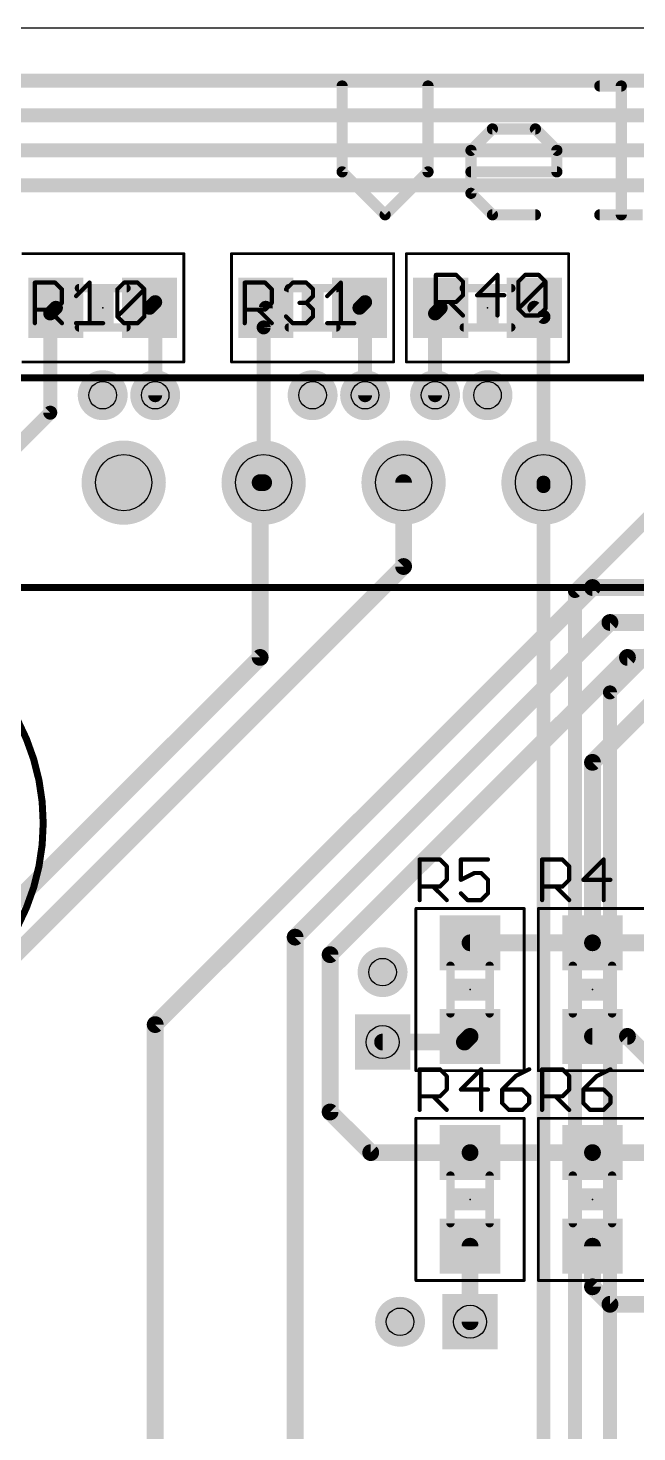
# Model space of a CAD drawing. Extents: x -1 to 68.6, y -1.7 to 63.5.
# Drawn here: x 24.68 to 35.73, y 38 to 63.5 of the extents above; entities that cross this region are included whole.
import ezdxf

# ---------------------------------------------------------------- set-up
doc = ezdxf.new("R2010")
doc.units = 0
for name, color, linetype in [('1', 22, 'CONTINUOUS'), ('16', 175, 'CONTINUOUS'), ('17', 82, 'CONTINUOUS'), ('18', 82, 'CONTINUOUS'), ('20', 7, 'CONTINUOUS'), ('21', 253, 'CONTINUOUS'), ('23', 7, 'CONTINUOUS'), ('24', 7, 'CONTINUOUS'), ('25', 253, 'CONTINUOUS'), ('31', 253, 'CONTINUOUS'), ('32', 253, 'CONTINUOUS'), ('35', 253, 'CONTINUOUS'), ('36', 253, 'CONTINUOUS'), ('39', 22, 'CONTINUOUS'), ('40', 175, 'CONTINUOUS'), ('44', 253, 'CONTINUOUS'), ('48', 253, 'CONTINUOUS'), ('51', 253, 'CONTINUOUS'), ('52', 253, 'CONTINUOUS')]:
    doc.layers.add(name, color=color, linetype=linetype)

# ---------------------------------------------------------------- blocks, each defined once
blk = doc.blocks.new('ROUNDP')
at = {"const_width": 0.5}
blk.add_lwpolyline([(0, -0.25, 1), (0, 0.25, 1), (0, -0.25)], format="xyb", dxfattribs=at)
blk = doc.blocks.new('RECT')
blk.add_solid([(-0.5, -0.5), (0.5, -0.5), (-0.5, 0.5), (0.5, 0.5)])
blk = doc.blocks.new('ROUNDV')
at = {"const_width": 0.5}
blk.add_lwpolyline([(0, -0.25, 1), (0, 0.25, 1), (0, -0.25)], format="xyb", dxfattribs=at)
blk = doc.blocks.new('SQUAREV')
blk.add_solid([(-0.5, -0.5), (0.5, -0.5), (-0.5, 0.5), (0.5, 0.5)])

msp = doc.modelspace()

# ---------------------------------------------------------------- linework, layer by layer
at = {"layer": '1'}
for points, const_width in [([(43.4975, 62.5475), (14.605, 62.5475)], 0.254), ([(41.5925, 61.9125), (14.605, 61.9125)], 0.254), ([(39.6875, 61.2775), (14.605, 61.2775)], 0.254), ([(38.1635, 60.6425), (15.5575, 60.6425)], 0.254), ([(28.8925, 52.07), (28.8925, 55.245)], 0.3048), ([(28.8925, 55.245), (28.956, 55.245)], 0.3048), ([(31.496, 53.721), (31.496, 55.245)], 0.3048), ([(21.59, 43.815), (31.496, 53.721)], 0.3048), ([(34.925, 53.34), (26.9875, 45.4025)], 0.3048), ([(54.9275, 53.34), (34.925, 53.34)], 0.3048), ([(35.2425, 52.705), (29.5275, 46.99)], 0.3048), ([(56.8325, 52.705), (35.2425, 52.705)], 0.3048), ([(22.225, 45.4025), (28.8925, 52.07)], 0.3048), ([(35.56, 52.07), (30.1625, 46.6725)], 0.3048), ([(58.7375, 52.07), (35.56, 52.07)], 0.3048), ([(36.195, 51.435), (34.925, 50.165)], 0.3048), ([(34.925, 50.165), (34.925, 46.8875)], 0.3048), ([(29.5275, 46.99), (29.5275, 35.2425)], 0.3048), ([(34.925, 46.8875), (32.7025, 46.8875)], 0.3048), ([(34.925, 46.8875), (38.1, 46.8875)], 0.3048), ([(30.1625, 46.6725), (30.1625, 43.815)], 0.3048), ([(26.9875, 45.4025), (26.9875, 33.02)], 0.3048), ([(32.6, 45.085), (31.115, 45.085)], 0.3048), ([(32.7025, 45.1875), (32.6, 45.085)], 0.3048), ([(35.56, 45.1875), (34.925, 45.1875)], 0.3048), ([(36.7737, 43.9738), (35.56, 45.1875)], 0.3048), ([(30.1625, 43.815), (30.9, 43.0775)], 0.3048), ([(30.9, 43.0775), (32.7025, 43.0775)], 0.3048), ([(32.7025, 43.0775), (34.925, 43.0775)], 0.3048), ([(36.4, 43.0775), (34.925, 43.0775)], 0.3048), ([(32.7025, 41.3775), (32.7025, 40.005)], 0.3048), ([(34.925, 41.3775), (34.925, 40.64)], 0.3048), ([(34.925, 40.64), (35.2425, 40.3225)], 0.3048), ([(35.2425, 40.3225), (41.275, 40.3225)], 0.3048)]:
    msp.add_lwpolyline(points, dxfattribs=dict(at, const_width=const_width))
at = {"layer": '1', "const_width": 0.1524}
for points in [[(28.9687, 55.245, 1), (28.8163, 55.245)], [(28.8925, 55.3212, 1), (28.8925, 55.1688)], [(28.956, 55.1688, 1), (28.956, 55.3212)], [(31.5722, 55.245, 1), (31.4198, 55.245)], [(31.4198, 53.721, 1), (31.5722, 53.721)], [(31.5499, 53.6671, 1), (31.4421, 53.7749)], [(34.925, 53.4162, 1), (34.925, 53.2638)], [(34.9789, 53.2861, 1), (34.8711, 53.3939)], [(35.2425, 52.7812, 1), (35.2425, 52.6288)], [(35.2964, 52.6511, 1), (35.1886, 52.7589)], [(28.8163, 52.07, 1), (28.9687, 52.07)], [(28.9464, 52.0161, 1), (28.8386, 52.1239)], [(35.56, 52.1462, 1), (35.56, 51.9938)], [(35.6139, 52.0161, 1), (35.5061, 52.1239)], [(35.0012, 50.165, 1), (34.8488, 50.165)], [(34.8711, 50.2189, 1), (34.9789, 50.1111)], [(29.6037, 46.99, 1), (29.4513, 46.99)], [(29.4736, 47.0439, 1), (29.5814, 46.9361)], [(32.7025, 46.9637, 1), (32.7025, 46.8113)], [(34.925, 46.9637, 1), (34.925, 46.8113)], [(34.8488, 46.8875, 1), (35.0012, 46.8875)], [(34.925, 46.8113, 1), (34.925, 46.9637)], [(30.2387, 46.6725, 1), (30.0863, 46.6725)], [(30.1086, 46.7264, 1), (30.2164, 46.6186)], [(27.0637, 45.4025, 1), (26.9113, 45.4025)], [(26.9336, 45.4564, 1), (27.0414, 45.3486)], [(31.115, 45.1612, 1), (31.115, 45.0088)], [(32.5461, 45.1389, 1), (32.6539, 45.0311)], [(32.6, 45.0088, 1), (32.6, 45.1612)], [(32.7564, 45.1336, 1), (32.6486, 45.2414)], [(34.925, 45.2637, 1), (34.925, 45.1113)], [(35.6139, 45.2414, 1), (35.5061, 45.1336)], [(35.56, 45.1113, 1), (35.56, 45.2637)], [(30.2164, 43.8689, 1), (30.1086, 43.7611)], [(30.0863, 43.815, 1), (30.2387, 43.815)], [(30.9, 43.1537, 1), (30.9, 43.0013)], [(30.8461, 43.0236, 1), (30.9539, 43.1314)], [(32.7025, 43.1537, 1), (32.7025, 43.0013)], [(32.7025, 43.0013, 1), (32.7025, 43.1537)], [(34.925, 43.1537, 1), (34.925, 43.0013)], [(34.925, 43.0013, 1), (34.925, 43.1537)], [(32.7787, 41.3775, 1), (32.6263, 41.3775)], [(35.0012, 41.3775, 1), (34.8488, 41.3775)], [(34.9789, 40.6939, 1), (34.8711, 40.5861)], [(34.8488, 40.64, 1), (35.0012, 40.64)], [(35.2425, 40.3987, 1), (35.2425, 40.2463)], [(35.1886, 40.2686, 1), (35.2964, 40.3764)], [(32.6263, 40.005, 1), (32.7787, 40.005)]]:
    msp.add_lwpolyline(points, format="xyb", dxfattribs=at)
at = {"layer": '16', "const_width": 0.254}
for points in [[(26.885, 58.42), (26.9875, 58.5225)], [(26.9875, 58.5225), (26.9875, 56.8325)], [(30.695, 58.42), (30.7975, 58.5225)], [(30.7975, 58.5225), (30.7975, 56.8325)], [(25.185, 58.42), (25.0825, 58.3175)], [(25.0825, 58.3175), (25.0825, 56.515)], [(28.995, 58.42), (28.956, 58.0635)], [(32.17, 58.42), (32.0675, 58.3175)], [(32.0675, 58.3175), (32.0675, 56.8325)], [(33.87, 58.42), (34.036, 58.254)], [(28.956, 58.0635), (28.956, 55.245)], [(34.036, 58.254), (34.036, 55.245)], [(25.0825, 56.515), (23.876, 55.3085)], [(34.036, 55.1815), (34.036, 55.245)], [(34.036, 16.891), (34.036, 55.245)], [(34.6075, 53.2765), (36.576, 55.245)], [(35.2425, 51.435), (39.0525, 55.245)], [(34.6075, 16.51), (34.6075, 53.2765)], [(35.2425, 16.1925), (35.2425, 51.435)]]:
    msp.add_lwpolyline(points, dxfattribs=at)
at = {"layer": '16', "const_width": 0.127}
for points in [[(27.051, 58.5225, 1), (26.924, 58.5225)], [(27.0324, 58.4776, 1), (26.9426, 58.5674)], [(30.861, 58.5225, 1), (30.734, 58.5225)], [(30.8424, 58.4776, 1), (30.7526, 58.5674)], [(25.146, 58.3175, 1), (25.019, 58.3175)], [(25.0376, 58.3624, 1), (25.1274, 58.2726)], [(25.2299, 58.3751, 1), (25.1401, 58.4649)], [(26.8401, 58.4649, 1), (26.9299, 58.3751)], [(29.0581, 58.4131, 1), (28.9319, 58.4269)], [(30.6501, 58.4649, 1), (30.7399, 58.3751)], [(32.131, 58.3175, 1), (32.004, 58.3175)], [(32.0226, 58.3624, 1), (32.1124, 58.2726)], [(32.2149, 58.3751, 1), (32.1251, 58.4649)], [(33.9149, 58.4649, 1), (33.8251, 58.3751)], [(29.0195, 58.0635, 1), (28.8925, 58.0635)], [(28.8929, 58.0704, 1), (29.0191, 58.0566)], [(34.0995, 58.254, 1), (33.9725, 58.254)], [(33.9911, 58.2091, 1), (34.0809, 58.2989)], [(26.924, 56.8325, 1), (27.051, 56.8325)], [(30.734, 56.8325, 1), (30.861, 56.8325)], [(32.004, 56.8325, 1), (32.131, 56.8325)], [(25.1274, 56.4701, 1), (25.0376, 56.5599)], [(25.019, 56.515, 1), (25.146, 56.515)], [(34.0995, 55.245, 1), (33.9725, 55.245)], [(34.0995, 55.245, 1), (33.9725, 55.245)], [(28.8925, 55.245, 1), (29.0195, 55.245)], [(33.9725, 55.245, 1), (34.0995, 55.245)], [(33.9725, 55.1815, 1), (34.0995, 55.1815)], [(34.671, 53.2765, 1), (34.544, 53.2765)], [(34.5626, 53.3214, 1), (34.6524, 53.2316)], [(35.306, 51.435, 1), (35.179, 51.435)], [(35.1976, 51.4799, 1), (35.2874, 51.3901)]]:
    msp.add_lwpolyline(points, format="xyb", dxfattribs=at)
at = {"layer": '20'}
msp.add_line((68.58, 63.5), (0, 63.5), dxfattribs=at)
at = {"layer": '21', "const_width": 0.127}
for points in [[(16.891, 57.15), (43.561, 57.15)], [(43.561, 53.34), (16.891, 53.34)]]:
    msp.add_lwpolyline(points, dxfattribs=at)
msp.add_lwpolyline([(20.955, 45.0575, 1), (20.955, 53.0575, 1), (20.955, 45.0575)], format="xyb", dxfattribs=at)
at = {"layer": '23'}
for p in [(32.7025, 46.0375), (34.925, 46.0375), (32.7025, 42.2275), (34.925, 42.2275)]:
    msp.add_point(p, dxfattribs=at)
at = {"layer": '24'}
for p in [(26.035, 58.42), (29.845, 58.42), (33.02, 58.42)]:
    msp.add_point(p, dxfattribs=at)
at = {"layer": '25', "const_width": 0.0381}
for points in [[(24.8031, 58.8969, 1), (24.8031, 58.8588)], [(24.8222, 58.8778, 1), (24.7841, 58.8778)], [(25.1852, 58.8913, 1), (25.1582, 58.8644)], [(25.1717, 58.8588, 1), (25.1717, 58.8969)], [(25.8163, 58.8778, 1), (25.7782, 58.8778)], [(25.8107, 58.8644, 1), (25.7838, 58.8913)], [(26.4228, 58.8969, 1), (26.4228, 58.8588)], [(26.4363, 58.8644, 1), (26.4093, 58.8913)], [(26.682, 58.8913, 1), (26.6551, 58.8644)], [(26.6685, 58.8588, 1), (26.6685, 58.8969)], [(28.6131, 58.8969, 1), (28.6131, 58.8588)], [(28.6322, 58.8778, 1), (28.5941, 58.8778)], [(28.9952, 58.8913, 1), (28.9682, 58.8644)], [(28.9817, 58.8588, 1), (28.9817, 58.8969)], [(29.4844, 58.8969, 1), (29.4844, 58.8588)], [(29.4979, 58.8644, 1), (29.4709, 58.8913)], [(29.7436, 58.8913, 1), (29.7167, 58.8644)], [(29.7301, 58.8588, 1), (29.7301, 58.8969)], [(30.3747, 58.8778, 1), (30.3366, 58.8778)], [(30.3691, 58.8644, 1), (30.3422, 58.8913)], [(32.1019, 59.0175, 1), (32.0638, 59.0175)], [(32.0829, 59.0366, 1), (32.0829, 58.9985)], [(32.4649, 59.031, 1), (32.438, 59.0041)], [(32.4515, 58.9985, 1), (32.4515, 59.0366)], [(32.5934, 58.8947, 1), (32.5553, 58.8947)], [(32.5609, 58.8812, 1), (32.5878, 58.9081)], [(33.2189, 59.0175, 1), (33.1808, 59.0175)], [(33.2134, 59.0041, 1), (33.1864, 59.031)], [(33.5987, 58.8947, 1), (33.5606, 58.8947)], [(33.5662, 58.9081, 1), (33.5932, 58.8812)], [(33.7026, 59.0366, 1), (33.7026, 58.9985)], [(33.716, 59.0041, 1), (33.6891, 59.031)], [(33.9618, 59.031, 1), (33.9348, 59.0041)], [(33.9483, 58.9985, 1), (33.9483, 59.0366)], [(34.0902, 58.8947, 1), (34.0521, 58.8947)], [(34.0846, 58.8812, 1), (34.0577, 58.9081)], [(34.0577, 58.8812, 1), (34.0846, 58.9081)], [(25.3136, 58.755, 1), (25.2755, 58.755)], [(25.2811, 58.7415, 1), (25.3081, 58.7684)], [(25.538, 58.6456, 1), (25.565, 58.6186)], [(26.319, 58.755, 1), (26.2809, 58.755)], [(26.2865, 58.7684, 1), (26.3134, 58.7415)], [(26.8105, 58.755, 1), (26.7724, 58.755)], [(26.8049, 58.7415, 1), (26.7779, 58.7684)], [(26.7779, 58.7415, 1), (26.8049, 58.7684)], [(29.1236, 58.755, 1), (29.0855, 58.755)], [(29.0911, 58.7415, 1), (29.1181, 58.7684)], [(29.348, 58.7684, 1), (29.375, 58.7415)], [(29.8721, 58.755, 1), (29.834, 58.755)], [(29.834, 58.6321, 1), (29.8721, 58.6321)], [(29.8395, 58.7415, 1), (29.8665, 58.7684)], [(29.8665, 58.6186, 1), (29.8395, 58.6456)], [(30.0965, 58.6456, 1), (30.1234, 58.6186)], [(32.5553, 58.6489, 1), (32.5934, 58.6489)], [(32.5878, 58.6354, 1), (32.5609, 58.6624)], [(32.8178, 58.6624, 1), (32.8447, 58.6354)], [(32.8313, 58.668, 1), (32.8313, 58.6299)], [(33.3228, 58.6299, 1), (33.3228, 58.668)], [(24.8031, 58.4054, 1), (24.8031, 58.3673)], [(25.0623, 58.3998, 1), (25.0354, 58.3729)], [(25.1582, 58.3998, 1), (25.1852, 58.3729)], [(25.1717, 58.3673, 1), (25.1717, 58.4054)], [(25.2755, 58.5092, 1), (25.3136, 58.5092)], [(25.3081, 58.4957, 1), (25.2811, 58.5227)], [(28.6131, 58.4054, 1), (28.6131, 58.3673)], [(28.8723, 58.3998, 1), (28.8454, 58.3729)], [(28.9682, 58.3998, 1), (28.9952, 58.3729)], [(28.9817, 58.3673, 1), (28.9817, 58.4054)], [(29.0855, 58.5092, 1), (29.1236, 58.5092)], [(29.1181, 58.4957, 1), (29.0911, 58.5227)], [(29.6073, 58.5283, 1), (29.6073, 58.4902)], [(29.7436, 58.5227, 1), (29.7167, 58.4957)], [(29.7167, 58.5227, 1), (29.7436, 58.4957)], [(29.7301, 58.4902, 1), (29.7301, 58.5283)], [(29.8721, 58.3863, 1), (29.834, 58.3863)], [(29.8395, 58.3729, 1), (29.8665, 58.3998)], [(32.0829, 58.5451, 1), (32.0829, 58.507)], [(32.3421, 58.5395, 1), (32.3151, 58.5126)], [(32.438, 58.5395, 1), (32.4649, 58.5126)], [(32.4515, 58.507, 1), (32.4515, 58.5451)], [(33.5932, 58.4166, 1), (33.5662, 58.3897)], [(33.5662, 58.4166, 1), (33.5932, 58.3897)], [(33.5606, 58.4032, 1), (33.5987, 58.4032)], [(34.0521, 58.4032, 1), (34.0902, 58.4032)], [(34.0846, 58.3897, 1), (34.0577, 58.4166)], [(24.7841, 58.1406, 1), (24.8222, 58.1406)], [(25.2811, 58.1271, 1), (25.3081, 58.1541)], [(25.5515, 58.1597, 1), (25.5515, 58.1216)], [(25.7782, 58.1406, 1), (25.8163, 58.1406)], [(26.043, 58.1216, 1), (26.043, 58.1597)], [(26.2809, 58.2635, 1), (26.319, 58.2635)], [(26.3134, 58.2769, 1), (26.2865, 58.25)], [(26.2865, 58.2769, 1), (26.3134, 58.25)], [(26.4228, 58.1597, 1), (26.4228, 58.1216)], [(26.4093, 58.1271, 1), (26.4363, 58.1541)], [(26.6551, 58.1541, 1), (26.682, 58.1271)], [(26.6685, 58.1216, 1), (26.6685, 58.1597)], [(26.7724, 58.2635, 1), (26.8105, 58.2635)], [(26.8049, 58.25, 1), (26.7779, 58.2769)], [(28.5941, 58.1406, 1), (28.6322, 58.1406)], [(29.0911, 58.1271, 1), (29.1181, 58.1541)], [(29.375, 58.2769, 1), (29.348, 58.25)], [(29.4844, 58.1597, 1), (29.4844, 58.1216)], [(29.4709, 58.1271, 1), (29.4979, 58.1541)], [(29.7167, 58.1541, 1), (29.7436, 58.1271)], [(29.7301, 58.1216, 1), (29.7301, 58.1597)], [(29.834, 58.2635, 1), (29.8721, 58.2635)], [(29.8665, 58.25, 1), (29.8395, 58.2769)], [(30.1099, 58.1597, 1), (30.1099, 58.1216)], [(30.3366, 58.1406, 1), (30.3747, 58.1406)], [(30.6014, 58.1216, 1), (30.6014, 58.1597)], [(32.0638, 58.2803, 1), (32.1019, 58.2803)], [(32.5609, 58.2668, 1), (32.5878, 58.2938)], [(33.1808, 58.2803, 1), (33.2189, 58.2803)], [(33.7026, 58.2994, 1), (33.7026, 58.2613)], [(33.6891, 58.2668, 1), (33.716, 58.2938)], [(33.9348, 58.2938, 1), (33.9618, 58.2668)], [(33.9483, 58.2613, 1), (33.9483, 58.2994)], [(31.7881, 48.4194, 1), (31.7881, 48.3813)], [(31.8072, 48.4003, 1), (31.7691, 48.4003)], [(32.1702, 48.4138, 1), (32.1432, 48.3869)], [(32.1567, 48.3813, 1), (32.1567, 48.4194)], [(32.2986, 48.2775, 1), (32.2605, 48.2775)], [(32.2661, 48.264, 1), (32.2931, 48.2909)], [(32.5365, 48.4194, 1), (32.5365, 48.3813)], [(32.5556, 48.4003, 1), (32.5175, 48.4003)], [(32.7823, 48.1736, 1), (32.7823, 48.1355)], [(32.7908, 48.1375, 1), (32.7737, 48.1716)], [(32.9186, 48.1681, 1), (32.8917, 48.1411)], [(32.9051, 48.1355, 1), (32.9051, 48.1736)], [(33.028, 48.3813, 1), (33.028, 48.4194)], [(34.0106, 48.4194, 1), (34.0106, 48.3813)], [(34.0297, 48.4003, 1), (33.9916, 48.4003)], [(34.3927, 48.4138, 1), (34.3657, 48.3869)], [(34.3792, 48.3813, 1), (34.3792, 48.4194)], [(34.5211, 48.2775, 1), (34.483, 48.2775)], [(34.4886, 48.264, 1), (34.5156, 48.2909)], [(35.1467, 48.4003, 1), (35.1086, 48.4003)], [(35.1411, 48.3869, 1), (35.1142, 48.4138)], [(31.7881, 47.9279, 1), (31.7881, 47.8898)], [(32.0473, 47.9223, 1), (32.0204, 47.8954)], [(32.1432, 47.9223, 1), (32.1702, 47.8954)], [(32.1567, 47.8898, 1), (32.1567, 47.9279)], [(32.2605, 48.0317, 1), (32.2986, 48.0317)], [(32.2931, 48.0182, 1), (32.2661, 48.0452)], [(32.528, 48.0488, 1), (32.545, 48.0147)], [(32.5175, 48.0317, 1), (32.5556, 48.0317)], [(33.047, 48.0317, 1), (33.0089, 48.0317)], [(33.0145, 48.0182, 1), (33.0415, 48.0452)], [(34.0106, 47.9279, 1), (34.0106, 47.8898)], [(34.2698, 47.9223, 1), (34.2429, 47.8954)], [(34.3657, 47.9223, 1), (34.3927, 47.8954)], [(34.3792, 47.8898, 1), (34.3792, 47.9279)], [(34.483, 48.0317, 1), (34.5211, 48.0317)], [(34.5156, 48.0182, 1), (34.4886, 48.0452)], [(34.759, 48.0508, 1), (34.759, 48.0127)], [(34.7455, 48.0452, 1), (34.7725, 48.0182)], [(35.2505, 48.0127, 1), (35.2505, 48.0508)], [(31.7691, 47.6631, 1), (31.8072, 47.6631)], [(32.2661, 47.6496, 1), (32.2931, 47.6766)], [(32.55, 47.7994, 1), (32.523, 47.7725)], [(32.6594, 47.6822, 1), (32.6594, 47.6441)], [(32.6459, 47.6496, 1), (32.6729, 47.6766)], [(32.8917, 47.6766, 1), (32.9186, 47.6496)], [(32.9051, 47.6441, 1), (32.9051, 47.6822)], [(33.0089, 47.786, 1), (33.047, 47.786)], [(33.0415, 47.7725, 1), (33.0145, 47.7994)], [(33.9916, 47.6631, 1), (34.0297, 47.6631)], [(34.4886, 47.6496, 1), (34.5156, 47.6766)], [(35.1086, 47.6631, 1), (35.1467, 47.6631)], [(31.7881, 44.6094, 1), (31.7881, 44.5713)], [(31.8072, 44.5903, 1), (31.7691, 44.5903)], [(32.1702, 44.6038, 1), (32.1432, 44.5769)], [(32.1567, 44.5713, 1), (32.1567, 44.6094)], [(32.9242, 44.5903, 1), (32.8861, 44.5903)], [(32.9186, 44.5769, 1), (32.8917, 44.6038)], [(33.7849, 44.5733, 1), (33.7679, 44.6074)], [(34.0106, 44.6094, 1), (34.0106, 44.5713)], [(34.0297, 44.5903, 1), (33.9916, 44.5903)], [(34.3927, 44.6038, 1), (34.3657, 44.5769)], [(34.3792, 44.5713, 1), (34.3792, 44.6094)], [(35.259, 44.5733, 1), (35.242, 44.6074)], [(32.2986, 44.4675, 1), (32.2605, 44.4675)], [(32.2661, 44.454, 1), (32.2931, 44.4809)], [(33.5222, 44.4845, 1), (33.5392, 44.4504)], [(33.5441, 44.454, 1), (33.5172, 44.4809)], [(34.5211, 44.4675, 1), (34.483, 44.4675)], [(34.4886, 44.454, 1), (34.5156, 44.4809)], [(34.9962, 44.4845, 1), (35.0133, 44.4504)], [(35.0182, 44.454, 1), (34.9913, 44.4809)], [(31.7881, 44.1179, 1), (31.7881, 44.0798)], [(32.0473, 44.1123, 1), (32.0204, 44.0854)], [(32.1432, 44.1123, 1), (32.1702, 44.0854)], [(32.1567, 44.0798, 1), (32.1567, 44.1179)], [(32.2605, 44.2217, 1), (32.2986, 44.2217)], [(32.2931, 44.2082, 1), (32.2661, 44.2352)], [(32.5365, 44.2408, 1), (32.5365, 44.2027)], [(32.523, 44.2352, 1), (32.55, 44.2082)], [(33.028, 44.2027, 1), (33.028, 44.2408)], [(33.2849, 44.2408, 1), (33.2849, 44.2027)], [(33.2715, 44.2352, 1), (33.2984, 44.2082)], [(33.304, 44.2217, 1), (33.2659, 44.2217)], [(33.667, 44.2352, 1), (33.6401, 44.2082)], [(33.6535, 44.2027, 1), (33.6535, 44.2408)], [(33.7955, 44.0988, 1), (33.7574, 44.0988)], [(33.7629, 44.0854, 1), (33.7899, 44.1123)], [(34.0106, 44.1179, 1), (34.0106, 44.0798)], [(34.2698, 44.1123, 1), (34.2429, 44.0854)], [(34.3657, 44.1123, 1), (34.3927, 44.0854)], [(34.3792, 44.0798, 1), (34.3792, 44.1179)], [(34.483, 44.2217, 1), (34.5211, 44.2217)], [(34.5156, 44.2082, 1), (34.4886, 44.2352)], [(34.759, 44.2408, 1), (34.759, 44.2027)], [(34.7455, 44.2352, 1), (34.7725, 44.2082)], [(34.7781, 44.2217, 1), (34.74, 44.2217)], [(35.1411, 44.2352, 1), (35.1142, 44.2082)], [(35.1276, 44.2027, 1), (35.1276, 44.2408)], [(35.2696, 44.0988, 1), (35.2315, 44.0988)], [(35.237, 44.0854, 1), (35.264, 44.1123)], [(31.7691, 43.8531, 1), (31.8072, 43.8531)], [(32.2661, 43.8396, 1), (32.2931, 43.8666)], [(32.8861, 43.8531, 1), (32.9242, 43.8531)], [(33.2984, 43.9894, 1), (33.2715, 43.9625)], [(33.2659, 43.976, 1), (33.304, 43.976)], [(33.4078, 43.8722, 1), (33.4078, 43.8341)], [(33.3943, 43.8396, 1), (33.4213, 43.8666)], [(33.6401, 43.8666, 1), (33.667, 43.8396)], [(33.6535, 43.8341, 1), (33.6535, 43.8722)], [(33.7574, 43.976, 1), (33.7955, 43.976)], [(33.7899, 43.9625, 1), (33.7629, 43.9894)], [(33.9916, 43.8531, 1), (34.0297, 43.8531)], [(34.4886, 43.8396, 1), (34.5156, 43.8666)], [(34.7725, 43.9894, 1), (34.7455, 43.9625)], [(34.74, 43.976, 1), (34.7781, 43.976)], [(34.8819, 43.8722, 1), (34.8819, 43.8341)], [(34.8684, 43.8396, 1), (34.8954, 43.8666)], [(35.1142, 43.8666, 1), (35.1411, 43.8396)], [(35.1276, 43.8341, 1), (35.1276, 43.8722)], [(35.2315, 43.976, 1), (35.2696, 43.976)], [(35.264, 43.9625, 1), (35.237, 43.9894)]]:
    msp.add_lwpolyline(points, format="xyb", dxfattribs=at)
at = {"layer": '25', "const_width": 0.0762}
for points in [[(24.8031, 58.1406), (24.8031, 58.8778)], [(24.8031, 58.8778), (25.1717, 58.8778)], [(25.1717, 58.8778), (25.2946, 58.755)], [(25.5515, 58.6321), (25.7973, 58.8778)], [(25.7973, 58.8778), (25.7973, 58.1406)], [(26.2999, 58.755), (26.4228, 58.8778)], [(26.4228, 58.8778), (26.6685, 58.8778)], [(26.6685, 58.8778), (26.7914, 58.755)], [(28.6131, 58.1406), (28.6131, 58.8778)], [(28.6131, 58.8778), (28.9817, 58.8778)], [(28.9817, 58.8778), (29.1046, 58.755)], [(29.3615, 58.755), (29.4844, 58.8778)], [(29.4844, 58.8778), (29.7301, 58.8778)], [(29.7301, 58.8778), (29.853, 58.755)], [(30.1099, 58.6321), (30.3557, 58.8778)], [(30.3557, 58.8778), (30.3557, 58.1406)], [(32.0829, 58.2803), (32.0829, 59.0175)], [(32.0829, 59.0175), (32.4515, 59.0175)], [(32.4515, 59.0175), (32.5743, 58.8947)], [(32.5743, 58.8947), (32.5743, 58.6489)], [(33.1999, 59.0175), (32.8313, 58.6489)], [(33.1999, 58.2803), (33.1999, 59.0175)], [(33.5797, 58.8947), (33.7026, 59.0175)], [(33.5797, 58.4032), (33.5797, 58.8947)], [(33.5797, 58.4032), (34.0712, 58.8947)], [(33.7026, 59.0175), (33.9483, 59.0175)], [(33.9483, 59.0175), (34.0712, 58.8947)], [(34.0712, 58.8947), (34.0712, 58.4032)], [(25.2946, 58.755), (25.2946, 58.5092)], [(26.2999, 58.2635), (26.2999, 58.755)], [(26.2999, 58.2635), (26.7914, 58.755)], [(26.7914, 58.755), (26.7914, 58.2635)], [(29.1046, 58.755), (29.1046, 58.5092)], [(29.853, 58.6321), (29.7301, 58.5092)], [(29.853, 58.755), (29.853, 58.6321)], [(32.5743, 58.6489), (32.4515, 58.526)], [(32.8313, 58.6489), (33.3228, 58.6489)], [(25.1717, 58.3863), (24.8031, 58.3863)], [(25.0488, 58.3863), (25.2946, 58.1406)], [(25.2946, 58.5092), (25.1717, 58.3863)], [(28.9817, 58.3863), (28.6131, 58.3863)], [(28.8588, 58.3863), (29.1046, 58.1406)], [(29.1046, 58.5092), (28.9817, 58.3863)], [(29.7301, 58.5092), (29.6073, 58.5092)], [(29.7301, 58.5092), (29.853, 58.3863)], [(29.853, 58.3863), (29.853, 58.2635)], [(32.4515, 58.526), (32.0829, 58.526)], [(32.3286, 58.526), (32.5743, 58.2803)], [(33.7026, 58.2803), (33.5797, 58.4032)], [(34.0712, 58.4032), (33.9483, 58.2803)], [(25.5515, 58.1406), (26.043, 58.1406)], [(26.4228, 58.1406), (26.2999, 58.2635)], [(26.6685, 58.1406), (26.4228, 58.1406)], [(26.7914, 58.2635), (26.6685, 58.1406)], [(29.4844, 58.1406), (29.3615, 58.2635)], [(29.7301, 58.1406), (29.4844, 58.1406)], [(29.853, 58.2635), (29.7301, 58.1406)], [(30.1099, 58.1406), (30.6014, 58.1406)], [(33.9483, 58.2803), (33.7026, 58.2803)], [(31.7881, 47.6631), (31.7881, 48.4003)], [(31.7881, 48.4003), (32.1567, 48.4003)], [(32.1567, 48.4003), (32.2796, 48.2775)], [(32.2796, 48.2775), (32.2796, 48.0317)], [(33.028, 48.4003), (32.5365, 48.4003)], [(32.5365, 48.4003), (32.5365, 48.0317)], [(32.5365, 48.0317), (32.7823, 48.1546)], [(32.7823, 48.1546), (32.9051, 48.1546)], [(32.9051, 48.1546), (33.028, 48.0317)], [(34.0106, 47.6631), (34.0106, 48.4003)], [(34.0106, 48.4003), (34.3792, 48.4003)], [(34.3792, 48.4003), (34.5021, 48.2775)], [(34.5021, 48.2775), (34.5021, 48.0317)], [(35.1276, 48.4003), (34.759, 48.0317)], [(35.1276, 47.6631), (35.1276, 48.4003)], [(32.1567, 47.9088), (31.7881, 47.9088)], [(32.0338, 47.9088), (32.2796, 47.6631)], [(32.2796, 48.0317), (32.1567, 47.9088)], [(33.028, 48.0317), (33.028, 47.786)], [(34.3792, 47.9088), (34.0106, 47.9088)], [(34.2563, 47.9088), (34.5021, 47.6631)], [(34.5021, 48.0317), (34.3792, 47.9088)], [(34.759, 48.0317), (35.2505, 48.0317)], [(32.6594, 47.6631), (32.5365, 47.786)], [(32.9051, 47.6631), (32.6594, 47.6631)], [(33.028, 47.786), (32.9051, 47.6631)], [(31.7881, 43.8531), (31.7881, 44.5903)], [(31.7881, 44.5903), (32.1567, 44.5903)], [(32.1567, 44.5903), (32.2796, 44.4675)], [(32.9051, 44.5903), (32.5365, 44.2217)], [(32.9051, 43.8531), (32.9051, 44.5903)], [(33.7764, 44.5903), (33.5307, 44.4675)], [(34.0106, 43.8531), (34.0106, 44.5903)], [(34.0106, 44.5903), (34.3792, 44.5903)], [(34.3792, 44.5903), (34.5021, 44.4675)], [(35.2505, 44.5903), (35.0048, 44.4675)], [(32.2796, 44.4675), (32.2796, 44.2217)], [(33.5307, 44.4675), (33.2849, 44.2217)], [(34.5021, 44.4675), (34.5021, 44.2217)], [(35.0048, 44.4675), (34.759, 44.2217)], [(32.1567, 44.0988), (31.7881, 44.0988)], [(32.0338, 44.0988), (32.2796, 43.8531)], [(32.2796, 44.2217), (32.1567, 44.0988)], [(32.5365, 44.2217), (33.028, 44.2217)], [(33.2849, 44.2217), (33.2849, 43.976)], [(33.6535, 44.2217), (33.2849, 44.2217)], [(33.7764, 44.0988), (33.6535, 44.2217)], [(33.7764, 43.976), (33.7764, 44.0988)], [(34.3792, 44.0988), (34.0106, 44.0988)], [(34.2563, 44.0988), (34.5021, 43.8531)], [(34.5021, 44.2217), (34.3792, 44.0988)], [(34.759, 44.2217), (34.759, 43.976)], [(35.1276, 44.2217), (34.759, 44.2217)], [(35.2505, 44.0988), (35.1276, 44.2217)], [(35.2505, 43.976), (35.2505, 44.0988)], [(33.2849, 43.976), (33.4078, 43.8531)], [(33.4078, 43.8531), (33.6535, 43.8531)], [(33.6535, 43.8531), (33.7764, 43.976)], [(34.759, 43.976), (34.8819, 43.8531)], [(34.8819, 43.8531), (35.1276, 43.8531)], [(35.1276, 43.8531), (35.2505, 43.976)]]:
    msp.add_lwpolyline(points, dxfattribs=at)
at = {"layer": '39', "const_width": 0.0508}
for points in [[(31.7195, 44.5645), (31.7195, 47.5105)], [(31.7195, 47.5105), (33.6855, 47.5105)], [(33.6855, 47.5105), (33.6855, 44.5645)], [(33.942, 44.5645), (33.942, 47.5105)], [(33.942, 47.5105), (35.908, 47.5105)], [(33.6855, 44.5645), (31.7195, 44.5645)], [(35.908, 44.5645), (33.942, 44.5645)], [(31.7195, 40.7545), (31.7195, 43.7005)], [(31.7195, 43.7005), (33.6855, 43.7005)], [(33.6855, 43.7005), (33.6855, 40.7545)], [(33.942, 40.7545), (33.942, 43.7005)], [(33.942, 43.7005), (35.908, 43.7005)], [(33.6855, 40.7545), (31.7195, 40.7545)], [(35.908, 40.7545), (33.942, 40.7545)]]:
    msp.add_lwpolyline(points, dxfattribs=at)
at = {"layer": '39', "const_width": 0.0254}
for points in [[(31.7322, 47.5105, 1), (31.7068, 47.5105)], [(31.7195, 47.5232, 1), (31.7195, 47.4978)], [(33.6982, 47.5105, 1), (33.6728, 47.5105)], [(33.6855, 47.4978, 1), (33.6855, 47.5232)], [(33.9547, 47.5105, 1), (33.9293, 47.5105)], [(33.942, 47.5232, 1), (33.942, 47.4978)], [(31.7195, 44.5772, 1), (31.7195, 44.5518)], [(31.7068, 44.5645, 1), (31.7322, 44.5645)], [(33.6728, 44.5645, 1), (33.6982, 44.5645)], [(33.6855, 44.5518, 1), (33.6855, 44.5772)], [(33.942, 44.5772, 1), (33.942, 44.5518)], [(33.9293, 44.5645, 1), (33.9547, 44.5645)], [(31.7322, 43.7005, 1), (31.7068, 43.7005)], [(31.7195, 43.7132, 1), (31.7195, 43.6878)], [(33.6982, 43.7005, 1), (33.6728, 43.7005)], [(33.6855, 43.6878, 1), (33.6855, 43.7132)], [(33.9547, 43.7005, 1), (33.9293, 43.7005)], [(33.942, 43.7132, 1), (33.942, 43.6878)], [(31.7195, 40.7672, 1), (31.7195, 40.7418)], [(31.7068, 40.7545, 1), (31.7322, 40.7545)], [(33.6728, 40.7545, 1), (33.6982, 40.7545)], [(33.6855, 40.7418, 1), (33.6855, 40.7672)], [(33.942, 40.7672, 1), (33.942, 40.7418)], [(33.9293, 40.7545, 1), (33.9547, 40.7545)]]:
    msp.add_lwpolyline(points, format="xyb", dxfattribs=at)
at = {"layer": '40', "const_width": 0.0508}
for points in [[(27.508, 59.403), (24.562, 59.403)], [(27.508, 57.437), (27.508, 59.403)], [(31.318, 59.403), (28.372, 59.403)], [(28.372, 59.403), (28.372, 57.437)], [(31.318, 57.437), (31.318, 59.403)], [(34.493, 59.403), (31.547, 59.403)], [(31.547, 59.403), (31.547, 57.437)], [(34.493, 57.437), (34.493, 59.403)], [(24.562, 57.437), (27.508, 57.437)], [(28.372, 57.437), (31.318, 57.437)], [(31.547, 57.437), (34.493, 57.437)]]:
    msp.add_lwpolyline(points, dxfattribs=at)
at = {"layer": '40', "const_width": 0.0254}
for points in [[(27.5207, 59.403, 1), (27.4953, 59.403)], [(27.508, 59.3903, 1), (27.508, 59.4157)], [(28.372, 59.4157, 1), (28.372, 59.3903)], [(28.3847, 59.403, 1), (28.3593, 59.403)], [(31.3307, 59.403, 1), (31.3053, 59.403)], [(31.318, 59.3903, 1), (31.318, 59.4157)], [(31.547, 59.4157, 1), (31.547, 59.3903)], [(31.5597, 59.403, 1), (31.5343, 59.403)], [(34.5057, 59.403, 1), (34.4803, 59.403)], [(34.493, 59.3903, 1), (34.493, 59.4157)], [(27.4953, 57.437, 1), (27.5207, 57.437)], [(27.508, 57.4243, 1), (27.508, 57.4497)], [(28.372, 57.4497, 1), (28.372, 57.4243)], [(28.3593, 57.437, 1), (28.3847, 57.437)], [(31.3053, 57.437, 1), (31.3307, 57.437)], [(31.318, 57.4243, 1), (31.318, 57.4497)], [(31.547, 57.4497, 1), (31.547, 57.4243)], [(31.5343, 57.437, 1), (31.5597, 57.437)], [(34.4803, 57.437, 1), (34.5057, 57.437)], [(34.493, 57.4243, 1), (34.493, 57.4497)]]:
    msp.add_lwpolyline(points, format="xyb", dxfattribs=at)
at = {"layer": '44'}
for centre, radius in [((26.035, 56.8325), 0.25), ((26.9875, 56.8325), 0.25), ((29.845, 56.8325), 0.25), ((30.7975, 56.8325), 0.25), ((32.0675, 56.8325), 0.25), ((33.02, 56.8325), 0.25), ((26.416, 55.245), 0.51), ((28.956, 55.245), 0.51), ((31.496, 55.245), 0.51), ((34.036, 55.245), 0.51), ((31.115, 46.355), 0.25), ((31.115, 45.085), 0.3), ((32.7025, 40.005), 0.3), ((31.4325, 40.005), 0.25)]:
    msp.add_circle(centre, radius, dxfattribs=at)
at = {"layer": '48', "const_width": 0.2032}
for points in [[(30.3806, 62.4479), (30.3806, 60.8887)], [(31.9398, 60.8887), (31.9398, 62.4479)], [(35.0582, 62.4479), (35.448, 62.4479)], [(35.448, 62.4479), (35.448, 60.1091)], [(32.7194, 61.2785), (33.1092, 61.6683)], [(33.1092, 61.6683), (33.8888, 61.6683)], [(33.8888, 61.6683), (34.2786, 61.2785)], [(32.7194, 60.4989), (32.7194, 61.2785)], [(34.2786, 61.2785), (34.2786, 60.8887)], [(30.3806, 60.8887), (31.1602, 60.1091)], [(31.1602, 60.1091), (31.9398, 60.8887)], [(34.2786, 60.8887), (32.7194, 60.8887)], [(33.1092, 60.1091), (32.7194, 60.4989)], [(33.8888, 60.1091), (33.1092, 60.1091)], [(35.0582, 60.1091), (35.8378, 60.1091)]]:
    msp.add_lwpolyline(points, dxfattribs=at)
at = {"layer": '48', "const_width": 0.1016}
for points in [[(30.4314, 62.4479, 1), (30.3298, 62.4479)], [(31.9906, 62.4479, 1), (31.889, 62.4479)], [(35.0582, 62.4987, 1), (35.0582, 62.3971)], [(35.4988, 62.4479, 1), (35.3972, 62.4479)], [(35.448, 62.3971, 1), (35.448, 62.4987)], [(33.1092, 61.7191, 1), (33.1092, 61.6175)], [(33.1451, 61.6324, 1), (33.0733, 61.7042)], [(33.9247, 61.7042, 1), (33.8529, 61.6324)], [(33.8888, 61.6175, 1), (33.8888, 61.7191)], [(32.7702, 61.2785, 1), (32.6686, 61.2785)], [(32.6835, 61.3144, 1), (32.7553, 61.2426)], [(34.3294, 61.2785, 1), (34.2278, 61.2785)], [(34.2427, 61.2426, 1), (34.3145, 61.3144)], [(30.4165, 60.9246, 1), (30.3447, 60.8528)], [(30.3298, 60.8887, 1), (30.4314, 60.8887)], [(31.889, 60.8887, 1), (31.9906, 60.8887)], [(31.9757, 60.8528, 1), (31.9039, 60.9246)], [(32.7194, 60.9395, 1), (32.7194, 60.8379)], [(34.2278, 60.8887, 1), (34.3294, 60.8887)], [(34.2786, 60.8379, 1), (34.2786, 60.9395)], [(32.7553, 60.5348, 1), (32.6835, 60.463)], [(32.6686, 60.4989, 1), (32.7702, 60.4989)], [(31.1243, 60.145, 1), (31.1961, 60.0732)], [(31.1243, 60.0732, 1), (31.1961, 60.145)], [(33.1092, 60.1599, 1), (33.1092, 60.0583)], [(33.0733, 60.0732, 1), (33.1451, 60.145)], [(33.8888, 60.0583, 1), (33.8888, 60.1599)], [(35.0582, 60.1599, 1), (35.0582, 60.0583)], [(35.3972, 60.1091, 1), (35.4988, 60.1091)]]:
    msp.add_lwpolyline(points, format="xyb", dxfattribs=at)
at = {"layer": '51', "const_width": 0.1524}
for points in [[(32.3465, 46.4695), (32.3465, 45.6055)], [(33.0585, 45.6055), (33.0585, 46.4695)], [(34.569, 46.4695), (34.569, 45.6055)], [(35.281, 45.6055), (35.281, 46.4695)], [(32.3465, 42.6595), (32.3465, 41.7955)], [(33.0585, 41.7955), (33.0585, 42.6595)], [(34.569, 42.6595), (34.569, 41.7955)], [(35.281, 41.7955), (35.281, 42.6595)]]:
    msp.add_lwpolyline(points, dxfattribs=at)
at = {"layer": '51', "const_width": 0.0762}
for points in [[(32.3846, 46.4695, 1), (32.3084, 46.4695)], [(33.0966, 46.4695, 1), (33.0204, 46.4695)], [(34.6071, 46.4695, 1), (34.5309, 46.4695)], [(35.3191, 46.4695, 1), (35.2429, 46.4695)], [(32.3084, 45.6055, 1), (32.3846, 45.6055)], [(33.0204, 45.6055, 1), (33.0966, 45.6055)], [(34.5309, 45.6055, 1), (34.6071, 45.6055)], [(35.2429, 45.6055, 1), (35.3191, 45.6055)], [(32.3846, 42.6595, 1), (32.3084, 42.6595)], [(33.0966, 42.6595, 1), (33.0204, 42.6595)], [(34.6071, 42.6595, 1), (34.5309, 42.6595)], [(35.3191, 42.6595, 1), (35.2429, 42.6595)], [(32.3084, 41.7955, 1), (32.3846, 41.7955)], [(33.0204, 41.7955, 1), (33.0966, 41.7955)], [(34.5309, 41.7955, 1), (34.6071, 41.7955)], [(35.2429, 41.7955, 1), (35.3191, 41.7955)]]:
    msp.add_lwpolyline(points, format="xyb", dxfattribs=at)
at = {"layer": '52', "const_width": 0.1524}
for points in [[(25.603, 58.776), (26.467, 58.776)], [(29.413, 58.776), (30.277, 58.776)], [(32.588, 58.776), (33.452, 58.776)], [(26.467, 58.064), (25.603, 58.064)], [(30.277, 58.064), (29.413, 58.064)], [(33.452, 58.064), (32.588, 58.064)]]:
    msp.add_lwpolyline(points, dxfattribs=at)
at = {"layer": '52', "const_width": 0.0762}
for points in [[(25.603, 58.8141, 1), (25.603, 58.7379)], [(26.467, 58.7379, 1), (26.467, 58.8141)], [(29.413, 58.8141, 1), (29.413, 58.7379)], [(30.277, 58.7379, 1), (30.277, 58.8141)], [(32.588, 58.8141, 1), (32.588, 58.7379)], [(33.452, 58.7379, 1), (33.452, 58.8141)], [(25.603, 58.1021, 1), (25.603, 58.0259)], [(26.467, 58.0259, 1), (26.467, 58.1021)], [(29.413, 58.1021, 1), (29.413, 58.0259)], [(30.277, 58.0259, 1), (30.277, 58.1021)], [(32.588, 58.1021, 1), (32.588, 58.0259)], [(33.452, 58.0259, 1), (33.452, 58.1021)]]:
    msp.add_lwpolyline(points, format="xyb", dxfattribs=at)

# ---------------------------------------------------------------- block references
at = {"layer": '1', "yscale": 1.1, "rotation": 270}
for p in [(32.7025, 46.8875), (34.925, 46.8875), (32.7025, 45.1875), (34.925, 45.1875), (32.7025, 43.0775), (34.925, 43.0775), (32.7025, 41.3775), (34.925, 41.3775)]:
    msp.add_blockref('RECT', p, dxfattribs=at)
at = {"layer": '16', "yscale": 1.1, "rotation": 180}
for p in [(25.185, 58.42), (26.885, 58.42), (28.995, 58.42), (30.695, 58.42)]:
    msp.add_blockref('RECT', p, dxfattribs=at)
at = {"layer": '16', "yscale": 1.1}
for p in [(32.17, 58.42), (33.87, 58.42)]:
    msp.add_blockref('RECT', p, dxfattribs=at)
at = {"layer": '17', "xscale": 1.53, "yscale": 1.53, "rotation": 90}
for p in [(26.416, 55.245), (26.416, 55.245), (28.956, 55.245), (28.956, 55.245), (31.496, 55.245), (31.496, 55.245), (34.036, 55.245), (34.036, 55.245)]:
    msp.add_blockref('ROUNDP', p, dxfattribs=at)
at = {"layer": '18'}
for name, p, xscale, yscale in [('ROUNDV', (26.035, 56.8325), 0.9064, 0.9064), ('ROUNDV', (26.035, 56.8325), 0.9064, 0.9064), ('ROUNDV', (26.9875, 56.8325), 0.9064, 0.9064), ('ROUNDV', (26.9875, 56.8325), 0.9064, 0.9064), ('ROUNDV', (29.845, 56.8325), 0.9064, 0.9064), ('ROUNDV', (29.845, 56.8325), 0.9064, 0.9064), ('ROUNDV', (30.7975, 56.8325), 0.9064, 0.9064), ('ROUNDV', (30.7975, 56.8325), 0.9064, 0.9064), ('ROUNDV', (32.0675, 56.8325), 0.9064, 0.9064), ('ROUNDV', (32.0675, 56.8325), 0.9064, 0.9064), ('ROUNDV', (33.02, 56.8325), 0.9064, 0.9064), ('ROUNDV', (33.02, 56.8325), 0.9064, 0.9064), ('ROUNDV', (31.115, 46.355), 0.9064, 0.9064), ('ROUNDV', (31.115, 46.355), 0.9064, 0.9064), ('SQUAREV', (31.115, 45.085), 1.0064, 1.0064), ('SQUAREV', (31.115, 45.085), 1.0064, 1.0064), ('ROUNDV', (31.4325, 40.005), 0.9064, 0.9064), ('ROUNDV', (31.4325, 40.005), 0.9064, 0.9064), ('SQUAREV', (32.7025, 40.005), 1.0064, 1.0064), ('SQUAREV', (32.7025, 40.005), 1.0064, 1.0064)]:
    msp.add_blockref(name, p, dxfattribs=dict(at, xscale=xscale, yscale=yscale))
at = {"layer": '31', "yscale": 1.1, "rotation": 270}
for p in [(32.7025, 46.8875), (34.925, 46.8875), (32.7025, 45.1875), (34.925, 45.1875), (32.7025, 43.0775), (34.925, 43.0775), (32.7025, 41.3775), (34.925, 41.3775)]:
    msp.add_blockref('RECT', p, dxfattribs=at)
at = {"layer": '32', "yscale": 1.1, "rotation": 180}
for p in [(25.185, 58.42), (26.885, 58.42), (28.995, 58.42), (30.695, 58.42)]:
    msp.add_blockref('RECT', p, dxfattribs=at)
at = {"layer": '32', "yscale": 1.1}
for p in [(32.17, 58.42), (33.87, 58.42)]:
    msp.add_blockref('RECT', p, dxfattribs=at)
at = {"layer": '35', "xscale": 0.3998, "yscale": 0.8002, "rotation": 270}
for p in [(32.7025, 46.0375), (34.925, 46.0375), (32.7025, 42.2275), (34.925, 42.2275)]:
    msp.add_blockref('RECT', p, dxfattribs=at)
at = {"layer": '36', "xscale": 0.3998, "yscale": 0.8002, "rotation": 180}
for p in [(26.035, 58.42), (29.845, 58.42)]:
    msp.add_blockref('RECT', p, dxfattribs=at)
at = {"layer": '36', "xscale": 0.3998, "yscale": 0.8002}
msp.add_blockref('RECT', (33.02, 58.42), dxfattribs=at)
at = {"layer": '51', "xscale": 0.4064, "yscale": 0.8636, "rotation": 270}
for p in [(32.7025, 46.6725), (34.925, 46.6725), (32.7025, 45.4025), (34.925, 45.4025), (32.7025, 42.8625), (34.925, 42.8625), (32.7025, 41.5925), (34.925, 41.5925)]:
    msp.add_blockref('RECT', p, dxfattribs=at)
at = {"layer": '52', "xscale": 0.4064, "yscale": 0.8636, "rotation": 180}
for p in [(25.4, 58.42), (26.67, 58.42), (29.21, 58.42), (30.48, 58.42)]:
    msp.add_blockref('RECT', p, dxfattribs=at)
at = {"layer": '52', "xscale": 0.4064, "yscale": 0.8636}
for p in [(32.385, 58.42), (33.655, 58.42)]:
    msp.add_blockref('RECT', p, dxfattribs=at)

doc.saveas('drawing.dxf')
